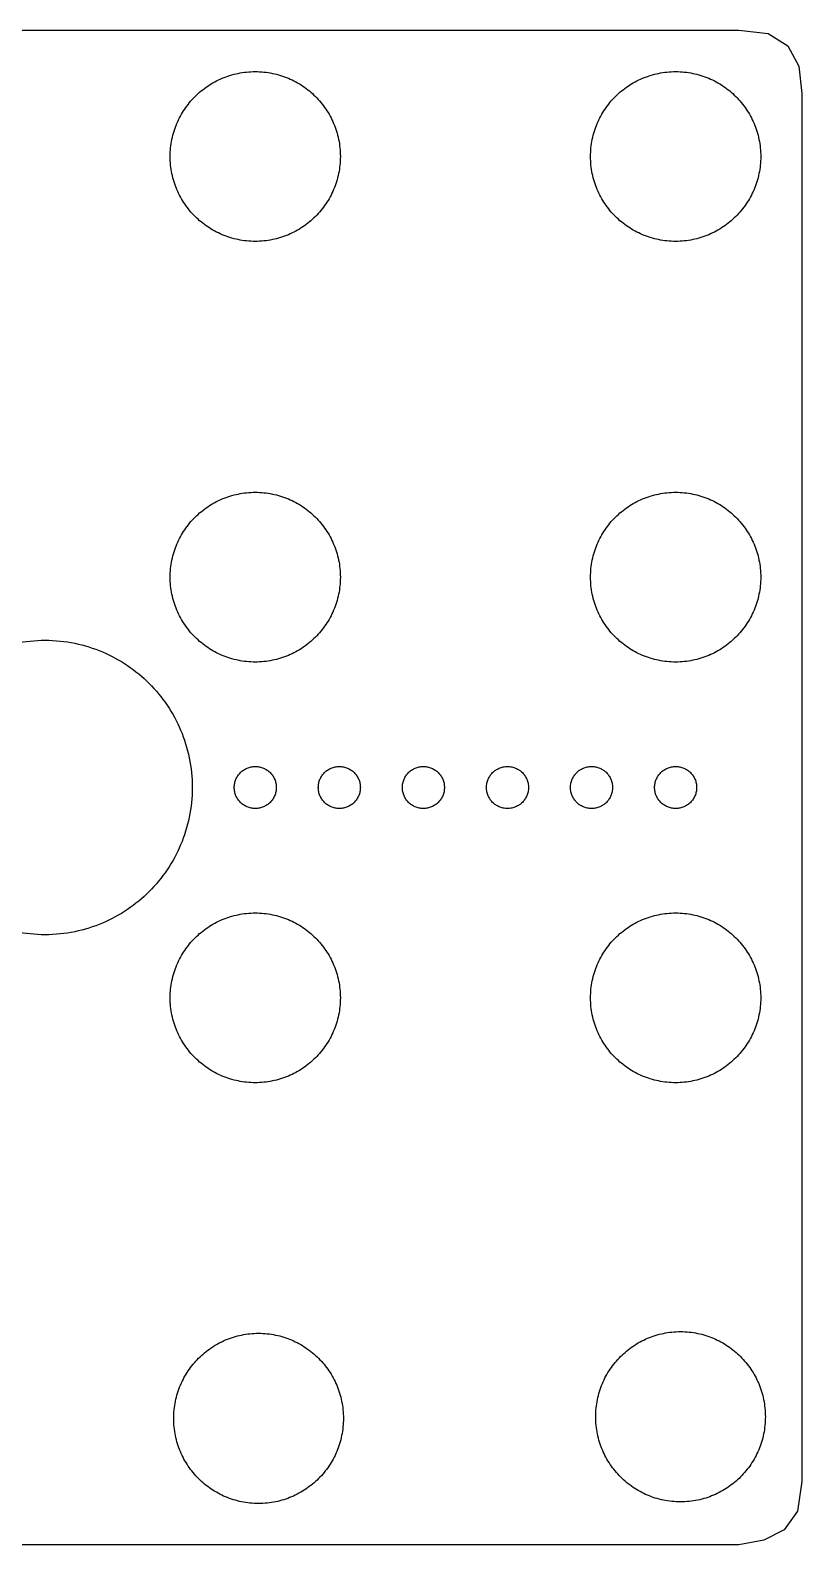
# Model space of a CAD drawing. Extents: x 0.1 to 36.1, y 0.1 to 36.1.
# Drawn here: x 17.79 to 36.14, y 0.14 to 36.14 of the extents above; entities that cross this region are included whole.
import ezdxf

# ---------------------------------------------------------------- set-up
doc = ezdxf.new("R2010")
doc.units = 0
doc.layers.add('Layer_1', color=7, linetype='CONTINUOUS')

msp = doc.modelspace()

# ---------------------------------------------------------------- linework, layer by layer
at = {"layer": 'Layer_1', "color": 7}
for points in [[(11.641111, 36.14111), (34.641111, 36.141109), (35.346012, 36.061284), (35.813696, 35.769212), (36.070088, 35.288089), (36.141111, 34.64111), (36.141111, 1.641111), (36.039606, 0.93798), (35.722269, 0.493703), (35.239354, 0.24813), (34.641111, 0.141111)], [(34.641111, 0.141111), (11.641111, 0.141111)]]:
    msp.add_lwpolyline(points, dxfattribs=at)
at = {"layer": 'Layer_1', "color": 1}
for points in [[(25.164861, 33.141107), (25.164861, 33.141107)], [(35.164862, 33.141107), (35.164862, 33.141107)], [(25.164861, 23.14111), (25.164861, 23.14111)], [(35.164862, 23.14111), (35.164862, 23.14111)], [(21.641111, 18.141111), (21.641111, 18.141111)], [(23.641111, 18.141112), (23.641111, 18.141112)], [(25.641111, 18.141112), (25.641111, 18.141112)], [(27.641111, 18.141112), (27.641111, 18.141112)], [(29.641111, 18.141112), (29.641111, 18.141112)], [(31.641111, 18.141112), (31.641111, 18.141112)], [(33.641111, 18.141112), (33.641111, 18.141112)], [(25.164861, 13.14111), (25.164861, 13.14111)], [(35.164862, 13.14111), (35.164862, 13.14111)], [(23.219459, 1.119275), (23.219459, 1.119275)], [(33.257674, 1.15941), (33.257674, 1.15941)]]:
    msp.add_lwpolyline(points, dxfattribs=at)
for points in [[(22.009613, 34.814165), (22.117277, 34.886681), (22.232317, 34.94914), (22.353376, 35.000189)], [(22.353376, 35.000189), (22.474435, 35.051238), (22.601514, 35.090878), (22.733255, 35.117753)], [(22.733255, 35.117753), (22.864996, 35.14463), (23.0014, 35.158745), (23.141111, 35.158745)], [(23.141111, 35.158745), (23.280822, 35.158745), (23.417226, 35.14463), (23.548967, 35.117753)], [(23.548967, 35.117753), (23.680709, 35.090878), (23.807787, 35.051238), (23.928846, 35.000189)], [(23.928846, 35.000189), (24.049905, 34.94914), (24.164945, 34.886681), (24.272609, 34.814165)], [(32.009613, 34.814165), (32.117278, 34.886681), (32.232317, 34.94914), (32.353377, 35.000189)], [(32.353377, 35.000189), (32.474436, 35.051238), (32.601514, 35.090878), (32.733255, 35.117753)], [(32.733255, 35.117753), (32.864996, 35.14463), (33.001401, 35.158745), (33.141111, 35.158745)], [(33.141111, 35.158745), (33.280822, 35.158745), (33.417226, 35.14463), (33.548968, 35.117753)], [(33.548968, 35.117753), (33.680709, 35.090878), (33.807787, 35.051238), (33.928846, 35.000189)], [(33.928846, 35.000189), (34.049905, 34.94914), (34.164945, 34.886681), (34.272609, 34.814165)], [(21.462986, 34.269188), (21.535722, 34.376526), (21.618547, 34.476513), (21.710104, 34.567792)], [(21.710104, 34.567792), (21.80166, 34.659073), (21.901949, 34.741648), (22.009613, 34.814165)], [(24.272609, 34.814165), (24.380273, 34.741648), (24.480562, 34.659073), (24.572118, 34.567792)], [(24.572118, 34.567792), (24.663675, 34.476513), (24.7465, 34.376526), (24.819237, 34.269188)], [(31.462986, 34.269188), (31.535722, 34.376526), (31.618547, 34.476513), (31.710104, 34.567792)], [(31.710104, 34.567792), (31.801661, 34.659073), (31.901949, 34.741648), (32.009613, 34.814165)], [(34.272609, 34.814165), (34.380274, 34.741648), (34.480562, 34.659073), (34.572119, 34.567792)], [(34.572119, 34.567792), (34.663676, 34.476513), (34.7465, 34.376526), (34.819237, 34.269188)], [(21.276397, 33.926462), (21.327601, 34.047156), (21.390249, 34.161848), (21.462986, 34.269188)], [(24.819237, 34.269188), (24.891973, 34.161848), (24.954621, 34.047156), (25.005825, 33.926462)], [(31.276397, 33.926462), (31.327601, 34.047156), (31.390249, 34.161848), (31.462986, 34.269188)], [(34.819237, 34.269188), (34.891973, 34.161848), (34.954622, 34.047156), (35.005825, 33.926462)], [(21.158476, 33.547731), (21.185434, 33.679074), (21.225193, 33.80577), (21.276397, 33.926462)], [(25.005825, 33.926462), (25.057029, 33.80577), (25.096788, 33.679074), (25.123746, 33.547731)], [(31.158477, 33.547731), (31.185435, 33.679074), (31.225194, 33.80577), (31.276397, 33.926462)], [(35.005825, 33.926462), (35.057029, 33.80577), (35.096788, 33.679074), (35.123746, 33.547731)], [(21.117361, 33.141107), (21.117361, 33.280397), (21.131518, 33.416388), (21.158476, 33.547731)], [(25.123746, 33.547731), (25.150704, 33.416388), (25.164861, 33.280397), (25.164861, 33.141107)], [(31.117361, 33.141107), (31.117361, 33.280397), (31.131518, 33.416388), (31.158477, 33.547731)], [(35.123746, 33.547731), (35.150704, 33.416388), (35.164862, 33.280397), (35.164862, 33.141107)], [(21.158476, 32.734483), (21.131518, 32.865827), (21.117361, 33.001818), (21.117361, 33.141107)], [(25.164861, 33.141107), (25.164861, 33.001818), (25.150703, 32.865827), (25.123746, 32.734483)], [(31.158477, 32.734483), (31.131518, 32.865827), (31.117361, 33.001818), (31.117361, 33.141107)], [(35.164862, 33.141107), (35.164862, 33.001818), (35.150704, 32.865827), (35.123746, 32.734483)], [(21.276397, 32.355752), (21.225193, 32.476444), (21.185434, 32.60314), (21.158476, 32.734483)], [(25.123746, 32.734483), (25.096788, 32.60314), (25.057029, 32.476444), (25.005825, 32.355752)], [(31.276397, 32.355752), (31.225194, 32.476444), (31.185435, 32.60314), (31.158477, 32.734483)], [(35.123746, 32.734483), (35.096788, 32.60314), (35.057029, 32.476444), (35.005825, 32.355752)], [(21.462986, 32.013026), (21.390249, 32.120366), (21.327601, 32.235058), (21.276397, 32.355752)], [(25.005825, 32.355752), (24.954621, 32.235058), (24.891973, 32.120366), (24.819237, 32.013026)], [(31.462986, 32.013026), (31.390249, 32.120366), (31.327601, 32.235058), (31.276397, 32.355752)], [(35.005825, 32.355752), (34.954622, 32.235058), (34.891973, 32.120366), (34.819237, 32.013026)], [(21.710104, 31.714422), (21.618547, 31.805701), (21.535722, 31.905688), (21.462986, 32.013026)], [(22.009613, 31.46805), (21.901949, 31.540566), (21.80166, 31.623142), (21.710104, 31.714422)], [(24.572118, 31.714422), (24.480562, 31.623142), (24.380273, 31.540566), (24.272609, 31.46805)], [(24.819237, 32.013026), (24.7465, 31.905688), (24.663675, 31.805701), (24.572118, 31.714422)], [(31.710104, 31.714422), (31.618547, 31.805701), (31.535722, 31.905688), (31.462986, 32.013026)], [(32.009613, 31.46805), (31.901949, 31.540566), (31.801661, 31.623142), (31.710104, 31.714422)], [(34.572119, 31.714422), (34.480562, 31.623142), (34.380274, 31.540566), (34.272609, 31.46805)], [(34.819237, 32.013026), (34.7465, 31.905688), (34.663676, 31.805701), (34.572119, 31.714422)], [(22.353376, 31.282025), (22.232317, 31.333074), (22.117277, 31.395533), (22.009613, 31.46805)], [(24.272609, 31.46805), (24.164945, 31.395533), (24.049905, 31.333074), (23.928846, 31.282025)], [(32.353376, 31.282025), (32.232317, 31.333074), (32.117278, 31.395533), (32.009613, 31.46805)], [(34.272609, 31.46805), (34.164945, 31.395533), (34.049905, 31.333074), (33.928846, 31.282025)], [(22.733255, 31.164461), (22.601514, 31.191337), (22.474435, 31.230976), (22.353376, 31.282025)], [(23.141111, 31.123469), (23.0014, 31.123469), (22.864996, 31.137584), (22.733255, 31.164461)], [(23.548967, 31.164461), (23.417226, 31.137584), (23.280822, 31.123469), (23.141111, 31.123469)], [(23.928846, 31.282025), (23.807787, 31.230976), (23.680709, 31.191337), (23.548967, 31.164461)], [(32.733255, 31.164461), (32.601514, 31.191337), (32.474436, 31.230976), (32.353376, 31.282025)], [(33.141111, 31.123469), (33.001401, 31.123469), (32.864996, 31.137584), (32.733255, 31.164461)], [(33.548968, 31.164461), (33.417226, 31.137584), (33.280822, 31.123469), (33.141111, 31.123469)], [(33.928846, 31.282025), (33.807787, 31.230976), (33.680709, 31.191337), (33.548968, 31.164461)], [(22.009613, 24.814168), (22.117277, 24.886684), (22.232317, 24.949143), (22.353376, 25.000192)], [(22.353376, 25.000192), (22.474435, 25.051241), (22.601514, 25.090881), (22.733255, 25.117756)], [(22.733255, 25.117756), (22.864996, 25.144633), (23.0014, 25.158748), (23.141111, 25.158748)], [(23.141111, 25.158748), (23.280822, 25.158748), (23.417226, 25.144633), (23.548967, 25.117756)], [(23.548967, 25.117756), (23.680709, 25.090881), (23.807787, 25.051241), (23.928846, 25.000192)], [(23.928846, 25.000192), (24.049905, 24.949143), (24.164945, 24.886684), (24.272609, 24.814168)], [(32.009613, 24.814168), (32.117278, 24.886684), (32.232317, 24.949143), (32.353377, 25.000192)], [(32.353377, 25.000192), (32.474436, 25.051241), (32.601514, 25.090881), (32.733255, 25.117756)], [(32.733255, 25.117756), (32.864996, 25.144633), (33.001401, 25.158748), (33.141111, 25.158748)], [(33.141111, 25.158748), (33.280822, 25.158748), (33.417226, 25.144633), (33.548968, 25.117756)], [(33.548968, 25.117756), (33.680709, 25.090881), (33.807787, 25.051241), (33.928846, 25.000192)], [(33.928846, 25.000192), (34.049905, 24.949143), (34.164945, 24.886684), (34.272609, 24.814168)], [(21.462986, 24.269191), (21.535722, 24.376529), (21.618547, 24.476516), (21.710104, 24.567795)], [(21.710104, 24.567795), (21.80166, 24.659076), (21.901949, 24.741651), (22.009613, 24.814168)], [(24.272609, 24.814168), (24.380273, 24.741651), (24.480562, 24.659076), (24.572118, 24.567795)], [(24.572118, 24.567795), (24.663675, 24.476516), (24.7465, 24.376529), (24.819237, 24.269191)], [(31.462986, 24.269191), (31.535722, 24.376529), (31.618547, 24.476516), (31.710104, 24.567795)], [(31.710104, 24.567795), (31.801661, 24.659076), (31.901949, 24.741651), (32.009613, 24.814168)], [(34.272609, 24.814168), (34.380274, 24.741651), (34.480562, 24.659076), (34.572119, 24.567795)], [(34.572119, 24.567795), (34.663676, 24.476516), (34.7465, 24.376529), (34.819237, 24.269191)], [(21.276397, 23.926465), (21.327601, 24.047159), (21.390249, 24.161852), (21.462986, 24.269191)], [(24.819237, 24.269191), (24.891973, 24.161852), (24.954621, 24.047159), (25.005825, 23.926465)], [(31.276397, 23.926465), (31.327601, 24.047159), (31.390249, 24.161852), (31.462986, 24.269191)], [(34.819237, 24.269191), (34.891973, 24.161852), (34.954622, 24.047159), (35.005825, 23.926465)], [(21.158476, 23.547734), (21.185434, 23.679078), (21.225193, 23.805773), (21.276397, 23.926465)], [(25.005825, 23.926465), (25.057029, 23.805773), (25.096788, 23.679078), (25.123746, 23.547734)], [(31.158477, 23.547734), (31.185435, 23.679078), (31.225194, 23.805773), (31.276397, 23.926465)], [(35.005825, 23.926465), (35.057029, 23.805773), (35.096788, 23.679078), (35.123746, 23.547734)], [(21.117361, 23.14111), (21.117361, 23.2804), (21.131518, 23.416391), (21.158476, 23.547734)], [(25.123746, 23.547734), (25.150704, 23.416391), (25.164861, 23.2804), (25.164861, 23.14111)], [(31.117361, 23.14111), (31.117361, 23.2804), (31.131518, 23.416391), (31.158477, 23.547734)], [(35.123746, 23.547734), (35.150704, 23.416391), (35.164862, 23.2804), (35.164862, 23.14111)], [(21.158476, 22.734486), (21.131518, 22.86583), (21.117361, 23.001821), (21.117361, 23.14111)], [(25.164861, 23.14111), (25.164861, 23.001821), (25.150703, 22.86583), (25.123746, 22.734486)], [(31.158477, 22.734486), (31.131518, 22.86583), (31.117361, 23.001821), (31.117361, 23.14111)], [(35.164862, 23.14111), (35.164862, 23.001821), (35.150704, 22.86583), (35.123746, 22.734486)], [(21.276397, 22.355755), (21.225193, 22.476448), (21.185434, 22.603143), (21.158476, 22.734486)], [(25.123746, 22.734486), (25.096788, 22.603143), (25.057029, 22.476448), (25.005825, 22.355755)], [(31.276397, 22.355755), (31.225194, 22.476448), (31.185435, 22.603143), (31.158477, 22.734486)], [(35.123746, 22.734486), (35.096788, 22.603143), (35.057029, 22.476448), (35.005825, 22.355755)], [(21.462986, 22.013029), (21.390249, 22.120369), (21.327601, 22.235061), (21.276397, 22.355755)], [(25.005825, 22.355755), (24.954621, 22.235061), (24.891973, 22.120369), (24.819237, 22.013029)], [(31.462986, 22.013029), (31.390249, 22.120369), (31.327601, 22.235061), (31.276397, 22.355755)], [(35.005825, 22.355755), (34.954622, 22.235061), (34.891973, 22.120369), (34.819237, 22.013029)], [(21.710104, 21.714425), (21.618547, 21.805704), (21.535722, 21.905691), (21.462986, 22.013029)], [(24.819237, 22.013029), (24.7465, 21.905691), (24.663675, 21.805704), (24.572118, 21.714425)], [(31.710104, 21.714425), (31.618547, 21.805704), (31.535722, 21.905691), (31.462986, 22.013029)], [(34.819237, 22.013029), (34.7465, 21.905691), (34.663676, 21.805704), (34.572119, 21.714425)], [(17.43574, 21.570001), (17.663581, 21.616624), (17.899488, 21.641109), (18.141112, 21.641109)], [(18.141112, 21.641109), (18.382736, 21.641109), (18.618643, 21.616624), (18.846484, 21.570001)], [(22.009613, 21.468053), (21.901949, 21.540569), (21.80166, 21.623145), (21.710104, 21.714425)], [(24.572118, 21.714425), (24.480562, 21.623145), (24.380273, 21.540569), (24.272609, 21.468053)], [(32.009613, 21.468053), (31.901949, 21.540569), (31.801661, 21.623145), (31.710104, 21.714425)], [(34.572119, 21.714425), (34.480562, 21.623145), (34.380274, 21.540569), (34.272609, 21.468053)], [(18.846484, 21.570001), (19.074325, 21.523378), (19.294104, 21.454617), (19.503469, 21.366063)], [(19.503469, 21.366063), (19.712836, 21.277506), (19.911795, 21.169159), (20.097995, 21.043366)], [(22.353376, 21.282028), (22.232317, 21.333077), (22.117277, 21.395536), (22.009613, 21.468053)], [(22.733255, 21.164464), (22.601514, 21.19134), (22.474435, 21.230979), (22.353376, 21.282028)], [(23.928846, 21.282028), (23.807787, 21.230979), (23.680709, 21.19134), (23.548967, 21.164464)], [(24.272609, 21.468053), (24.164945, 21.395536), (24.049905, 21.333077), (23.928846, 21.282028)], [(32.353376, 21.282028), (32.232317, 21.333077), (32.117278, 21.395536), (32.009613, 21.468053)], [(32.733255, 21.164464), (32.601514, 21.19134), (32.474436, 21.230979), (32.353376, 21.282028)], [(33.928846, 21.282028), (33.807787, 21.230979), (33.680709, 21.19134), (33.548968, 21.164464)], [(34.272609, 21.468053), (34.164945, 21.395536), (34.049905, 21.333077), (33.928846, 21.282028)], [(20.097995, 21.043366), (20.284197, 20.91757), (20.457641, 20.774326), (20.615985, 20.615984)], [(23.141111, 21.123472), (23.0014, 21.123472), (22.864996, 21.137587), (22.733255, 21.164464)], [(23.548967, 21.164464), (23.417226, 21.137587), (23.280822, 21.123472), (23.141111, 21.123472)], [(33.141111, 21.123472), (33.001401, 21.123472), (32.864996, 21.137587), (32.733255, 21.164464)], [(33.548968, 21.164464), (33.417226, 21.137587), (33.280822, 21.123472), (33.141111, 21.123472)], [(20.615985, 20.615984), (20.774328, 20.457639), (20.917572, 20.284195), (21.043367, 20.097993)], [(21.043367, 20.097993), (21.169161, 19.911793), (21.277508, 19.712835), (21.366064, 19.503467)], [(21.366064, 19.503467), (21.454619, 19.294102), (21.52338, 19.074323), (21.570003, 18.846483)], [(21.570003, 18.846483), (21.616626, 18.618642), (21.641111, 18.382735), (21.641111, 18.141111)], [(22.680404, 18.335735), (22.693055, 18.365644), (22.708533, 18.394067), (22.726504, 18.420667)], [(22.726504, 18.420667), (22.744474, 18.447267), (22.764937, 18.472045), (22.787558, 18.494666)], [(22.787558, 18.494666), (22.810178, 18.517286), (22.834956, 18.537749), (22.861556, 18.55572)], [(22.861556, 18.55572), (22.888157, 18.573691), (22.916579, 18.589169), (22.946489, 18.60182)], [(22.946489, 18.60182), (22.976398, 18.61447), (23.007795, 18.624293), (23.040344, 18.630954)], [(23.040344, 18.630954), (23.072893, 18.637614), (23.106594, 18.641112), (23.141111, 18.641112)], [(23.141111, 18.641112), (23.175629, 18.641112), (23.20933, 18.637614), (23.241879, 18.630954)], [(23.241879, 18.630954), (23.274428, 18.624293), (23.305824, 18.61447), (23.335734, 18.60182)], [(23.335734, 18.60182), (23.365643, 18.589169), (23.394066, 18.573691), (23.420666, 18.55572)], [(23.420666, 18.55572), (23.447266, 18.537749), (23.472044, 18.517286), (23.494665, 18.494666)], [(23.494665, 18.494666), (23.517285, 18.472045), (23.537748, 18.447267), (23.555719, 18.420667)], [(23.555719, 18.420667), (23.57369, 18.394067), (23.589168, 18.365644), (23.601819, 18.335735)], [(24.680404, 18.335735), (24.693054, 18.365644), (24.708533, 18.394067), (24.726503, 18.420667)], [(24.726503, 18.420667), (24.744474, 18.447267), (24.764937, 18.472045), (24.787558, 18.494666)], [(24.787558, 18.494666), (24.810178, 18.517286), (24.834956, 18.537749), (24.861556, 18.55572)], [(24.861556, 18.55572), (24.888157, 18.573691), (24.916579, 18.589169), (24.946489, 18.60182)], [(24.946489, 18.60182), (24.976398, 18.61447), (25.007795, 18.624293), (25.040344, 18.630954)], [(25.040344, 18.630954), (25.072893, 18.637614), (25.106594, 18.641112), (25.141111, 18.641112)], [(25.141111, 18.641112), (25.175629, 18.641112), (25.20933, 18.637614), (25.241879, 18.630954)], [(25.241879, 18.630954), (25.274427, 18.624293), (25.305824, 18.61447), (25.335734, 18.60182)], [(25.335734, 18.60182), (25.365643, 18.589169), (25.394066, 18.573691), (25.420666, 18.55572)], [(25.420666, 18.55572), (25.447266, 18.537749), (25.472044, 18.517286), (25.494665, 18.494666)], [(25.494665, 18.494666), (25.517285, 18.472045), (25.537748, 18.447267), (25.555719, 18.420667)], [(25.555719, 18.420667), (25.57369, 18.394067), (25.589168, 18.365644), (25.601819, 18.335735)], [(26.680404, 18.335735), (26.693054, 18.365644), (26.708533, 18.394067), (26.726503, 18.420667)], [(26.726503, 18.420667), (26.744474, 18.447267), (26.764937, 18.472045), (26.787558, 18.494666)], [(26.787558, 18.494666), (26.810178, 18.517286), (26.834956, 18.537749), (26.861556, 18.55572)], [(26.861556, 18.55572), (26.888157, 18.573691), (26.916579, 18.589169), (26.946489, 18.60182)], [(26.946489, 18.60182), (26.976398, 18.61447), (27.007795, 18.624293), (27.040344, 18.630954)], [(27.040344, 18.630954), (27.072893, 18.637614), (27.106594, 18.641112), (27.141111, 18.641112)], [(27.141111, 18.641112), (27.175629, 18.641112), (27.20933, 18.637614), (27.241879, 18.630954)], [(27.241879, 18.630954), (27.274427, 18.624293), (27.305824, 18.61447), (27.335734, 18.60182)], [(27.335734, 18.60182), (27.365643, 18.589169), (27.394066, 18.573691), (27.420666, 18.55572)], [(27.420666, 18.55572), (27.447266, 18.537749), (27.472044, 18.517286), (27.494665, 18.494666)], [(27.494665, 18.494666), (27.517285, 18.472045), (27.537748, 18.447267), (27.555719, 18.420667)], [(27.555719, 18.420667), (27.57369, 18.394067), (27.589168, 18.365644), (27.601819, 18.335735)], [(28.680404, 18.335735), (28.693054, 18.365644), (28.708533, 18.394067), (28.726503, 18.420667)], [(28.726503, 18.420667), (28.744474, 18.447267), (28.764937, 18.472045), (28.787558, 18.494666)], [(28.787558, 18.494666), (28.810178, 18.517286), (28.834956, 18.537749), (28.861556, 18.55572)], [(28.861556, 18.55572), (28.888157, 18.573691), (28.916579, 18.589169), (28.946489, 18.60182)], [(28.946489, 18.60182), (28.976398, 18.61447), (29.007795, 18.624293), (29.040344, 18.630954)], [(29.040344, 18.630954), (29.072892, 18.637614), (29.106593, 18.641112), (29.141111, 18.641112)], [(29.141111, 18.641112), (29.175629, 18.641112), (29.20933, 18.637614), (29.241879, 18.630954)], [(29.241879, 18.630954), (29.274427, 18.624293), (29.305824, 18.61447), (29.335734, 18.60182)], [(29.335734, 18.60182), (29.365643, 18.589169), (29.394066, 18.573691), (29.420666, 18.55572)], [(29.420666, 18.55572), (29.447266, 18.537749), (29.472044, 18.517286), (29.494665, 18.494666)], [(29.494665, 18.494666), (29.517285, 18.472045), (29.537748, 18.447267), (29.555719, 18.420667)], [(29.555719, 18.420667), (29.57369, 18.394067), (29.589168, 18.365644), (29.601819, 18.335735)], [(30.680404, 18.335735), (30.693055, 18.365644), (30.708533, 18.394067), (30.726504, 18.420667)], [(30.726504, 18.420667), (30.744474, 18.447267), (30.764937, 18.472045), (30.787558, 18.494666)], [(30.787558, 18.494666), (30.810179, 18.517286), (30.834957, 18.537749), (30.861557, 18.55572)], [(30.861557, 18.55572), (30.888157, 18.573691), (30.916579, 18.589169), (30.946489, 18.60182)], [(30.946489, 18.60182), (30.976398, 18.61447), (31.007795, 18.624293), (31.040344, 18.630954)], [(31.040344, 18.630954), (31.072893, 18.637614), (31.106594, 18.641112), (31.141111, 18.641112)], [(31.141111, 18.641112), (31.175629, 18.641112), (31.20933, 18.637614), (31.241879, 18.630954)], [(31.241879, 18.630954), (31.274428, 18.624293), (31.305825, 18.61447), (31.335734, 18.60182)], [(31.335734, 18.60182), (31.365644, 18.589169), (31.394066, 18.573691), (31.420666, 18.55572)], [(31.420666, 18.55572), (31.447266, 18.537749), (31.472044, 18.517286), (31.494665, 18.494666)], [(31.494665, 18.494666), (31.517285, 18.472045), (31.537749, 18.447267), (31.555719, 18.420667)], [(31.555719, 18.420667), (31.57369, 18.394067), (31.589168, 18.365644), (31.601819, 18.335735)], [(32.680404, 18.335735), (32.693055, 18.365644), (32.708533, 18.394067), (32.726504, 18.420667)], [(32.726504, 18.420667), (32.744474, 18.447267), (32.764937, 18.472045), (32.787558, 18.494666)], [(32.787558, 18.494666), (32.810179, 18.517286), (32.834956, 18.537749), (32.861556, 18.55572)], [(32.861556, 18.55572), (32.888157, 18.573691), (32.916579, 18.589169), (32.946489, 18.60182)], [(32.946489, 18.60182), (32.976398, 18.61447), (33.007795, 18.624293), (33.040344, 18.630954)], [(33.040344, 18.630954), (33.072893, 18.637614), (33.106594, 18.641112), (33.141111, 18.641112)], [(33.141111, 18.641112), (33.175629, 18.641112), (33.20933, 18.637614), (33.241879, 18.630954)], [(33.241879, 18.630954), (33.274428, 18.624293), (33.305825, 18.61447), (33.335734, 18.60182)], [(33.335734, 18.60182), (33.365643, 18.589169), (33.394066, 18.573691), (33.420666, 18.55572)], [(33.420666, 18.55572), (33.447266, 18.537749), (33.472044, 18.517286), (33.494665, 18.494666)], [(33.494665, 18.494666), (33.517285, 18.472045), (33.537749, 18.447267), (33.555719, 18.420667)], [(33.555719, 18.420667), (33.57369, 18.394067), (33.589168, 18.365644), (33.601819, 18.335735)], [(21.641111, 18.141111), (21.641111, 17.899486), (21.616626, 17.663579), (21.570003, 17.435738)], [(22.641111, 18.141112), (22.641111, 18.17563), (22.644609, 18.209331), (22.65127, 18.24188)], [(22.65127, 18.040345), (22.644609, 18.072894), (22.641111, 18.106595), (22.641111, 18.141112)], [(22.65127, 18.24188), (22.65793, 18.274428), (22.667753, 18.305825), (22.680404, 18.335735)], [(22.680404, 17.94649), (22.667753, 17.976399), (22.65793, 18.007796), (22.65127, 18.040345)], [(23.601819, 18.335735), (23.614469, 18.305825), (23.624292, 18.274428), (23.630953, 18.24188)], [(23.630953, 18.040345), (23.624292, 18.007796), (23.614469, 17.976399), (23.601819, 17.94649)], [(23.630953, 18.24188), (23.637613, 18.209331), (23.641111, 18.17563), (23.641111, 18.141112)], [(23.641111, 18.141112), (23.641111, 18.106595), (23.637613, 18.072894), (23.630953, 18.040345)], [(24.641111, 18.141112), (24.641111, 18.17563), (24.644609, 18.209331), (24.65127, 18.24188)], [(24.65127, 18.040345), (24.644609, 18.072894), (24.641111, 18.106595), (24.641111, 18.141112)], [(24.65127, 18.24188), (24.65793, 18.274428), (24.667753, 18.305825), (24.680404, 18.335735)], [(24.680404, 17.94649), (24.667753, 17.976399), (24.65793, 18.007796), (24.65127, 18.040345)], [(25.601819, 18.335735), (25.614469, 18.305825), (25.624292, 18.274428), (25.630953, 18.24188)], [(25.630953, 18.040345), (25.624292, 18.007796), (25.614469, 17.976399), (25.601819, 17.94649)], [(25.630953, 18.24188), (25.637613, 18.209331), (25.641111, 18.17563), (25.641111, 18.141112)], [(25.641111, 18.141112), (25.641111, 18.106595), (25.637613, 18.072894), (25.630953, 18.040345)], [(26.641111, 18.141112), (26.641111, 18.17563), (26.644609, 18.209331), (26.651269, 18.24188)], [(26.651269, 18.040345), (26.644609, 18.072894), (26.641111, 18.106595), (26.641111, 18.141112)], [(26.651269, 18.24188), (26.65793, 18.274428), (26.667753, 18.305825), (26.680404, 18.335735)], [(26.680404, 17.94649), (26.667753, 17.976399), (26.65793, 18.007796), (26.651269, 18.040345)], [(27.601819, 18.335735), (27.614469, 18.305825), (27.624292, 18.274428), (27.630953, 18.24188)], [(27.630953, 18.040345), (27.624292, 18.007796), (27.614469, 17.976399), (27.601819, 17.94649)], [(27.630953, 18.24188), (27.637613, 18.209331), (27.641111, 18.17563), (27.641111, 18.141112)], [(27.641111, 18.141112), (27.641111, 18.106595), (27.637613, 18.072894), (27.630953, 18.040345)], [(28.641111, 18.141112), (28.641111, 18.17563), (28.644609, 18.209331), (28.651269, 18.24188)], [(28.651269, 18.040345), (28.644609, 18.072894), (28.641111, 18.106595), (28.641111, 18.141112)], [(28.651269, 18.24188), (28.65793, 18.274428), (28.667753, 18.305825), (28.680404, 18.335735)], [(28.680404, 17.94649), (28.667753, 17.976399), (28.65793, 18.007796), (28.651269, 18.040345)], [(29.601819, 18.335735), (29.614469, 18.305825), (29.624292, 18.274428), (29.630953, 18.24188)], [(29.630953, 18.040345), (29.624292, 18.007796), (29.614469, 17.976399), (29.601819, 17.94649)], [(29.630953, 18.24188), (29.637613, 18.209331), (29.641111, 18.17563), (29.641111, 18.141112)], [(29.641111, 18.141112), (29.641111, 18.106595), (29.637613, 18.072894), (29.630953, 18.040345)], [(30.641111, 18.141112), (30.641111, 18.17563), (30.644609, 18.209331), (30.65127, 18.24188)], [(30.65127, 18.040345), (30.644609, 18.072894), (30.641111, 18.106595), (30.641111, 18.141112)], [(30.65127, 18.24188), (30.65793, 18.274428), (30.667753, 18.305825), (30.680404, 18.335735)], [(30.680404, 17.94649), (30.667753, 17.976399), (30.65793, 18.007796), (30.65127, 18.040345)], [(31.601819, 18.335735), (31.61447, 18.305825), (31.624293, 18.274428), (31.630953, 18.24188)], [(31.630953, 18.040345), (31.624293, 18.007796), (31.61447, 17.976399), (31.601819, 17.94649)], [(31.630953, 18.24188), (31.637613, 18.209331), (31.641111, 18.17563), (31.641111, 18.141112)], [(31.641111, 18.141112), (31.641111, 18.106595), (31.637613, 18.072894), (31.630953, 18.040345)], [(32.641111, 18.141112), (32.641111, 18.17563), (32.644609, 18.209331), (32.65127, 18.24188)], [(32.65127, 18.040345), (32.644609, 18.072894), (32.641111, 18.106595), (32.641111, 18.141112)], [(32.65127, 18.24188), (32.65793, 18.274428), (32.667753, 18.305825), (32.680404, 18.335735)], [(32.680404, 17.94649), (32.667753, 17.976399), (32.65793, 18.007796), (32.65127, 18.040345)], [(33.601819, 18.335735), (33.61447, 18.305825), (33.624293, 18.274428), (33.630953, 18.24188)], [(33.630953, 18.040345), (33.624293, 18.007796), (33.61447, 17.976399), (33.601819, 17.94649)], [(33.630953, 18.24188), (33.637613, 18.209331), (33.641111, 18.17563), (33.641111, 18.141112)], [(33.641111, 18.141112), (33.641111, 18.106595), (33.637613, 18.072894), (33.630953, 18.040345)], [(22.726504, 17.861557), (22.708533, 17.888158), (22.693055, 17.91658), (22.680404, 17.94649)], [(22.787558, 17.787559), (22.764937, 17.810179), (22.744474, 17.834957), (22.726504, 17.861557)], [(22.861556, 17.726504), (22.834956, 17.744475), (22.810178, 17.764938), (22.787558, 17.787559)], [(22.946489, 17.680405), (22.916579, 17.693056), (22.888157, 17.708534), (22.861556, 17.726504)], [(23.040344, 17.651271), (23.007795, 17.657931), (22.976398, 17.667754), (22.946489, 17.680405)], [(23.141111, 17.641112), (23.106594, 17.641112), (23.072893, 17.64461), (23.040344, 17.651271)], [(23.241879, 17.651271), (23.20933, 17.64461), (23.175629, 17.641112), (23.141111, 17.641112)], [(23.335734, 17.680405), (23.305824, 17.667754), (23.274428, 17.657931), (23.241879, 17.651271)], [(23.420666, 17.726504), (23.394066, 17.708534), (23.365643, 17.693056), (23.335734, 17.680405)], [(23.494665, 17.787559), (23.472044, 17.764938), (23.447266, 17.744475), (23.420666, 17.726504)], [(23.555719, 17.861557), (23.537748, 17.834957), (23.517285, 17.810179), (23.494665, 17.787559)], [(23.601819, 17.94649), (23.589168, 17.91658), (23.57369, 17.888158), (23.555719, 17.861557)], [(24.726503, 17.861557), (24.708533, 17.888158), (24.693054, 17.91658), (24.680404, 17.94649)], [(24.787558, 17.787559), (24.764937, 17.810179), (24.744474, 17.834957), (24.726503, 17.861557)], [(24.861556, 17.726504), (24.834956, 17.744475), (24.810178, 17.764938), (24.787558, 17.787559)], [(24.946489, 17.680405), (24.916579, 17.693056), (24.888157, 17.708534), (24.861556, 17.726504)], [(25.040344, 17.651271), (25.007795, 17.657931), (24.976398, 17.667754), (24.946489, 17.680405)], [(25.141111, 17.641112), (25.106594, 17.641112), (25.072893, 17.64461), (25.040344, 17.651271)], [(25.241879, 17.651271), (25.20933, 17.64461), (25.175629, 17.641112), (25.141111, 17.641112)], [(25.335734, 17.680405), (25.305824, 17.667754), (25.274427, 17.657931), (25.241879, 17.651271)], [(25.420666, 17.726504), (25.394066, 17.708534), (25.365643, 17.693056), (25.335734, 17.680405)], [(25.494665, 17.787559), (25.472044, 17.764938), (25.447266, 17.744475), (25.420666, 17.726504)], [(25.555719, 17.861557), (25.537748, 17.834957), (25.517285, 17.810179), (25.494665, 17.787559)], [(25.601819, 17.94649), (25.589168, 17.91658), (25.57369, 17.888158), (25.555719, 17.861557)], [(26.726503, 17.861557), (26.708533, 17.888158), (26.693054, 17.91658), (26.680404, 17.94649)], [(26.787558, 17.787559), (26.764937, 17.810179), (26.744474, 17.834957), (26.726503, 17.861557)], [(26.861556, 17.726504), (26.834956, 17.744475), (26.810178, 17.764938), (26.787558, 17.787559)], [(26.946489, 17.680405), (26.916579, 17.693056), (26.888157, 17.708534), (26.861556, 17.726504)], [(27.040344, 17.651271), (27.007795, 17.657931), (26.976398, 17.667754), (26.946489, 17.680405)], [(27.141111, 17.641112), (27.106594, 17.641112), (27.072893, 17.64461), (27.040344, 17.651271)], [(27.241879, 17.651271), (27.20933, 17.64461), (27.175629, 17.641112), (27.141111, 17.641112)], [(27.335734, 17.680405), (27.305824, 17.667754), (27.274427, 17.657931), (27.241879, 17.651271)], [(27.420666, 17.726504), (27.394066, 17.708534), (27.365643, 17.693056), (27.335734, 17.680405)], [(27.494665, 17.787559), (27.472044, 17.764938), (27.447266, 17.744475), (27.420666, 17.726504)], [(27.555719, 17.861557), (27.537748, 17.834957), (27.517285, 17.810179), (27.494665, 17.787559)], [(27.601819, 17.94649), (27.589168, 17.91658), (27.57369, 17.888158), (27.555719, 17.861557)], [(28.726503, 17.861557), (28.708533, 17.888158), (28.693054, 17.91658), (28.680404, 17.94649)], [(28.787558, 17.787559), (28.764937, 17.810179), (28.744474, 17.834957), (28.726503, 17.861557)], [(28.861556, 17.726504), (28.834956, 17.744475), (28.810178, 17.764938), (28.787558, 17.787559)], [(28.946489, 17.680405), (28.916579, 17.693056), (28.888157, 17.708534), (28.861556, 17.726504)], [(29.040344, 17.651271), (29.007795, 17.657931), (28.976398, 17.667754), (28.946489, 17.680405)], [(29.141111, 17.641112), (29.106593, 17.641112), (29.072892, 17.64461), (29.040344, 17.651271)], [(29.241879, 17.651271), (29.20933, 17.64461), (29.175629, 17.641112), (29.141111, 17.641112)], [(29.335734, 17.680405), (29.305824, 17.667754), (29.274427, 17.657931), (29.241879, 17.651271)], [(29.420666, 17.726504), (29.394066, 17.708534), (29.365643, 17.693056), (29.335734, 17.680405)], [(29.494665, 17.787559), (29.472044, 17.764938), (29.447266, 17.744475), (29.420666, 17.726504)], [(29.555719, 17.861557), (29.537748, 17.834957), (29.517285, 17.810179), (29.494665, 17.787559)], [(29.601819, 17.94649), (29.589168, 17.91658), (29.57369, 17.888158), (29.555719, 17.861557)], [(30.726504, 17.861557), (30.708533, 17.888158), (30.693055, 17.91658), (30.680404, 17.94649)], [(30.787558, 17.787559), (30.764937, 17.810179), (30.744474, 17.834957), (30.726504, 17.861557)], [(30.861557, 17.726504), (30.834957, 17.744475), (30.810179, 17.764938), (30.787558, 17.787559)], [(30.946489, 17.680405), (30.916579, 17.693056), (30.888157, 17.708534), (30.861557, 17.726504)], [(31.040344, 17.651271), (31.007795, 17.657931), (30.976398, 17.667754), (30.946489, 17.680405)], [(31.141111, 17.641112), (31.106594, 17.641112), (31.072893, 17.64461), (31.040344, 17.651271)], [(31.241879, 17.651271), (31.20933, 17.64461), (31.175629, 17.641112), (31.141111, 17.641112)], [(31.335734, 17.680405), (31.305825, 17.667754), (31.274428, 17.657931), (31.241879, 17.651271)], [(31.420666, 17.726504), (31.394066, 17.708534), (31.365644, 17.693056), (31.335734, 17.680405)], [(31.494665, 17.787559), (31.472044, 17.764938), (31.447266, 17.744475), (31.420666, 17.726504)], [(31.555719, 17.861557), (31.537749, 17.834957), (31.517285, 17.810179), (31.494665, 17.787559)], [(31.601819, 17.94649), (31.589168, 17.91658), (31.57369, 17.888158), (31.555719, 17.861557)], [(32.726504, 17.861557), (32.708533, 17.888158), (32.693055, 17.91658), (32.680404, 17.94649)], [(32.787558, 17.787559), (32.764937, 17.810179), (32.744474, 17.834957), (32.726504, 17.861557)], [(32.861556, 17.726504), (32.834956, 17.744475), (32.810179, 17.764938), (32.787558, 17.787559)], [(32.946489, 17.680405), (32.916579, 17.693056), (32.888157, 17.708534), (32.861556, 17.726504)], [(33.040344, 17.651271), (33.007795, 17.657931), (32.976398, 17.667754), (32.946489, 17.680405)], [(33.141111, 17.641112), (33.106594, 17.641112), (33.072893, 17.64461), (33.040344, 17.651271)], [(33.241879, 17.651271), (33.20933, 17.64461), (33.175629, 17.641112), (33.141111, 17.641112)], [(33.335734, 17.680405), (33.305825, 17.667754), (33.274428, 17.657931), (33.241879, 17.651271)], [(33.420666, 17.726504), (33.394066, 17.708534), (33.365643, 17.693056), (33.335734, 17.680405)], [(33.494665, 17.787559), (33.472044, 17.764938), (33.447266, 17.744475), (33.420666, 17.726504)], [(33.555719, 17.861557), (33.537749, 17.834957), (33.517285, 17.810179), (33.494665, 17.787559)], [(33.601819, 17.94649), (33.589168, 17.91658), (33.57369, 17.888158), (33.555719, 17.861557)], [(21.570003, 17.435738), (21.52338, 17.207896), (21.454619, 16.988119), (21.366064, 16.778752)], [(21.366064, 16.778752), (21.277508, 16.569384), (21.169161, 16.370428), (21.043367, 16.184226)], [(21.043367, 16.184226), (20.917572, 15.998026), (20.774328, 15.82458), (20.615985, 15.666235)], [(20.615985, 15.666235), (20.457641, 15.507893), (20.284197, 15.364649), (20.097995, 15.238855)], [(20.097995, 15.238855), (19.911795, 15.11306), (19.712836, 15.004713), (19.503469, 14.916156)], [(22.733255, 15.117757), (22.864996, 15.144634), (23.0014, 15.158748), (23.141111, 15.158748)], [(23.141111, 15.158748), (23.280822, 15.158748), (23.417226, 15.144634), (23.548967, 15.117757)], [(32.733255, 15.117757), (32.864996, 15.144634), (33.001401, 15.158748), (33.141111, 15.158748)], [(33.141111, 15.158748), (33.280822, 15.158748), (33.417226, 15.144634), (33.548968, 15.117757)], [(19.503469, 14.916156), (19.294104, 14.827602), (19.074325, 14.758841), (18.846484, 14.712218)], [(21.710104, 14.567795), (21.80166, 14.659076), (21.901949, 14.741651), (22.009613, 14.814168)], [(22.009613, 14.814168), (22.117277, 14.886684), (22.232317, 14.949143), (22.353376, 15.000193)], [(22.353376, 15.000193), (22.474435, 15.051242), (22.601514, 15.090881), (22.733255, 15.117757)], [(23.548967, 15.117757), (23.680709, 15.090881), (23.807787, 15.051242), (23.928846, 15.000193)], [(23.928846, 15.000193), (24.049905, 14.949143), (24.164945, 14.886684), (24.272609, 14.814168)], [(24.272609, 14.814168), (24.380273, 14.741651), (24.480562, 14.659076), (24.572118, 14.567795)], [(31.710104, 14.567795), (31.801661, 14.659076), (31.901949, 14.741651), (32.009613, 14.814168)], [(32.009613, 14.814168), (32.117278, 14.886684), (32.232317, 14.949143), (32.353377, 15.000193)], [(32.353377, 15.000193), (32.474436, 15.051242), (32.601514, 15.090881), (32.733255, 15.117757)], [(33.548968, 15.117757), (33.680709, 15.090881), (33.807787, 15.051242), (33.928846, 15.000193)], [(33.928846, 15.000193), (34.049905, 14.949143), (34.164945, 14.886684), (34.272609, 14.814168)], [(34.272609, 14.814168), (34.380274, 14.741651), (34.480562, 14.659076), (34.572119, 14.567795)], [(18.141112, 14.64111), (17.899488, 14.64111), (17.663581, 14.665595), (17.43574, 14.712218)], [(18.846484, 14.712218), (18.618643, 14.665595), (18.382736, 14.64111), (18.141112, 14.64111)], [(21.462986, 14.269191), (21.535722, 14.37653), (21.618547, 14.476516), (21.710104, 14.567795)], [(24.572118, 14.567795), (24.663675, 14.476516), (24.7465, 14.37653), (24.819237, 14.269191)], [(31.462986, 14.269191), (31.535722, 14.37653), (31.618547, 14.476516), (31.710104, 14.567795)], [(34.572119, 14.567795), (34.663676, 14.476516), (34.7465, 14.37653), (34.819237, 14.269191)], [(21.276397, 13.926466), (21.327601, 14.04716), (21.390249, 14.161852), (21.462986, 14.269191)], [(24.819237, 14.269191), (24.891973, 14.161852), (24.954621, 14.04716), (25.005825, 13.926466)], [(31.276397, 13.926466), (31.327601, 14.04716), (31.390249, 14.161852), (31.462986, 14.269191)], [(34.819237, 14.269191), (34.891973, 14.161852), (34.954622, 14.04716), (35.005825, 13.926466)], [(21.158476, 13.547734), (21.185434, 13.679078), (21.225193, 13.805773), (21.276397, 13.926466)], [(25.005825, 13.926466), (25.057029, 13.805773), (25.096788, 13.679078), (25.123746, 13.547734)], [(31.158477, 13.547734), (31.185435, 13.679078), (31.225194, 13.805773), (31.276397, 13.926466)], [(35.005825, 13.926466), (35.057029, 13.805773), (35.096788, 13.679078), (35.123746, 13.547734)], [(21.117361, 13.14111), (21.117361, 13.2804), (21.131518, 13.416391), (21.158476, 13.547734)], [(25.123746, 13.547734), (25.150704, 13.416391), (25.164861, 13.2804), (25.164861, 13.14111)], [(31.117361, 13.14111), (31.117361, 13.2804), (31.131518, 13.416391), (31.158477, 13.547734)], [(35.123746, 13.547734), (35.150704, 13.416391), (35.164862, 13.2804), (35.164862, 13.14111)], [(21.158476, 12.734487), (21.131518, 12.86583), (21.117361, 13.001821), (21.117361, 13.14111)], [(25.164861, 13.14111), (25.164861, 13.001821), (25.150703, 12.86583), (25.123746, 12.734487)], [(31.158477, 12.734487), (31.131518, 12.86583), (31.117361, 13.001821), (31.117361, 13.14111)], [(35.164862, 13.14111), (35.164862, 13.001821), (35.150704, 12.86583), (35.123746, 12.734487)], [(21.276397, 12.355755), (21.225193, 12.476448), (21.185434, 12.603143), (21.158476, 12.734487)], [(25.123746, 12.734487), (25.096788, 12.603143), (25.057029, 12.476448), (25.005825, 12.355755)], [(31.276397, 12.355755), (31.225194, 12.476448), (31.185435, 12.603143), (31.158477, 12.734487)], [(35.123746, 12.734487), (35.096788, 12.603143), (35.057029, 12.476448), (35.005825, 12.355755)], [(21.462986, 12.01303), (21.390249, 12.120369), (21.327601, 12.235061), (21.276397, 12.355755)], [(25.005825, 12.355755), (24.954621, 12.235061), (24.891973, 12.120369), (24.819237, 12.01303)], [(31.462986, 12.01303), (31.390249, 12.120369), (31.327601, 12.235061), (31.276397, 12.355755)], [(35.005825, 12.355755), (34.954622, 12.235061), (34.891973, 12.120369), (34.819237, 12.01303)], [(21.710104, 11.714425), (21.618547, 11.805705), (21.535722, 11.905691), (21.462986, 12.01303)], [(24.819237, 12.01303), (24.7465, 11.905691), (24.663675, 11.805705), (24.572118, 11.714425)], [(31.710104, 11.714425), (31.618547, 11.805705), (31.535722, 11.905691), (31.462986, 12.01303)], [(34.819237, 12.01303), (34.7465, 11.905691), (34.663676, 11.805705), (34.572119, 11.714425)], [(22.009613, 11.468053), (21.901949, 11.54057), (21.80166, 11.623145), (21.710104, 11.714425)], [(24.572118, 11.714425), (24.480562, 11.623145), (24.380273, 11.54057), (24.272609, 11.468053)], [(32.009613, 11.468053), (31.901949, 11.54057), (31.801661, 11.623145), (31.710104, 11.714425)], [(34.572119, 11.714425), (34.480562, 11.623145), (34.380274, 11.54057), (34.272609, 11.468053)], [(22.353376, 11.282028), (22.232317, 11.333078), (22.117277, 11.395537), (22.009613, 11.468053)], [(22.733255, 11.164464), (22.601514, 11.19134), (22.474435, 11.230979), (22.353376, 11.282028)], [(23.141111, 11.123473), (23.0014, 11.123473), (22.864996, 11.137587), (22.733255, 11.164464)], [(23.548967, 11.164464), (23.417226, 11.137587), (23.280822, 11.123473), (23.141111, 11.123473)], [(23.928846, 11.282028), (23.807787, 11.230979), (23.680709, 11.19134), (23.548967, 11.164464)], [(24.272609, 11.468053), (24.164945, 11.395537), (24.049905, 11.333078), (23.928846, 11.282028)], [(32.353376, 11.282028), (32.232317, 11.333078), (32.117278, 11.395537), (32.009613, 11.468053)], [(32.733255, 11.164464), (32.601514, 11.19134), (32.474436, 11.230979), (32.353376, 11.282028)], [(33.141111, 11.123473), (33.001401, 11.123473), (32.864996, 11.137587), (32.733255, 11.164464)], [(33.548968, 11.164464), (33.417226, 11.137587), (33.280822, 11.123473), (33.141111, 11.123473)], [(33.928846, 11.282028), (33.807787, 11.230979), (33.680709, 11.19134), (33.548968, 11.164464)], [(34.272609, 11.468053), (34.164945, 11.395537), (34.049905, 11.333078), (33.928846, 11.282028)], [(22.434104, 5.00774), (22.554796, 5.058943), (22.681492, 5.098702), (22.812835, 5.125661)], [(22.812835, 5.125661), (22.944178, 5.152619), (23.080169, 5.166776), (23.219459, 5.166776)], [(23.219459, 5.166776), (23.358748, 5.166776), (23.494739, 5.152619), (23.626083, 5.125661)], [(23.626083, 5.125661), (23.757426, 5.098702), (23.884122, 5.058943), (24.004814, 5.00774)], [(32.129593, 4.861286), (32.236933, 4.934023), (32.351625, 4.996671), (32.472319, 5.047874)], [(32.472319, 5.047874), (32.593012, 5.099078), (32.719707, 5.138837), (32.85105, 5.165795)], [(32.85105, 5.165795), (32.982394, 5.192754), (33.118385, 5.206911), (33.257674, 5.206911)], [(33.257674, 5.206911), (33.396964, 5.206911), (33.532955, 5.192754), (33.664298, 5.165795)], [(33.664298, 5.165795), (33.795642, 5.138837), (33.922337, 5.099078), (34.043029, 5.047874)], [(34.043029, 5.047874), (34.163723, 4.996671), (34.278416, 4.934023), (34.385755, 4.861286)], [(21.792774, 4.574033), (21.884053, 4.66559), (21.98404, 4.748415), (22.091378, 4.821151)], [(22.091378, 4.821151), (22.198718, 4.893888), (22.31341, 4.956536), (22.434104, 5.00774)], [(24.004814, 5.00774), (24.125508, 4.956536), (24.2402, 4.893888), (24.34754, 4.821151)], [(24.34754, 4.821151), (24.454878, 4.748415), (24.554865, 4.66559), (24.646144, 4.574033)], [(31.830989, 4.614168), (31.922268, 4.705725), (32.022255, 4.788549), (32.129593, 4.861286)], [(34.385755, 4.861286), (34.493093, 4.788549), (34.59308, 4.705725), (34.684359, 4.614168)], [(21.546401, 4.274524), (21.618918, 4.382188), (21.701493, 4.482477), (21.792774, 4.574033)], [(24.646144, 4.574033), (24.737424, 4.482477), (24.82, 4.382188), (24.892516, 4.274524)], [(31.584617, 4.314659), (31.657133, 4.422323), (31.739709, 4.522611), (31.830989, 4.614168)], [(34.684359, 4.614168), (34.77564, 4.522611), (34.858215, 4.422323), (34.930732, 4.314659)], [(21.360377, 3.930761), (21.411426, 4.05182), (21.473885, 4.166859), (21.546401, 4.274524)], [(24.892516, 4.274524), (24.965033, 4.166859), (25.027492, 4.05182), (25.078541, 3.930761)], [(31.281028, 3.591017), (31.307904, 3.722758), (31.347543, 3.849836), (31.398592, 3.970896)], [(31.398592, 3.970896), (31.449641, 4.091954), (31.5121, 4.206994), (31.584617, 4.314659)], [(34.930732, 4.314659), (35.003248, 4.206994), (35.065707, 4.091954), (35.116756, 3.970896)], [(35.116756, 3.970896), (35.167805, 3.849836), (35.207445, 3.722758), (35.23432, 3.591017)], [(21.242813, 3.550882), (21.269688, 3.682623), (21.309328, 3.809702), (21.360377, 3.930761)], [(25.078541, 3.930761), (25.12959, 3.809702), (25.169229, 3.682623), (25.196105, 3.550882)], [(21.201821, 3.143026), (21.201821, 3.282736), (21.215936, 3.419141), (21.242813, 3.550882)], [(25.196105, 3.550882), (25.222982, 3.419141), (25.237097, 3.282736), (25.237097, 3.143026)], [(31.240036, 3.18316), (31.240036, 3.322871), (31.254151, 3.459275), (31.281028, 3.591017)], [(35.23432, 3.591017), (35.261197, 3.459275), (35.275312, 3.322871), (35.275312, 3.18316)], [(21.242813, 2.735169), (21.215936, 2.866911), (21.201821, 3.003315), (21.201821, 3.143026)], [(25.237097, 3.143026), (25.237097, 3.003315), (25.222982, 2.866911), (25.196105, 2.735169)], [(31.281028, 2.775304), (31.254151, 2.907046), (31.240036, 3.04345), (31.240036, 3.18316)], [(35.275312, 3.18316), (35.275312, 3.04345), (35.261197, 2.907046), (35.23432, 2.775304)], [(21.360377, 2.355291), (21.309328, 2.47635), (21.269688, 2.603428), (21.242813, 2.735169)], [(25.196105, 2.735169), (25.169229, 2.603428), (25.12959, 2.47635), (25.078541, 2.355291)], [(31.398592, 2.395426), (31.347543, 2.516485), (31.307904, 2.643563), (31.281028, 2.775304)], [(35.23432, 2.775304), (35.207445, 2.643563), (35.167805, 2.516485), (35.116756, 2.395426)], [(21.546401, 2.011528), (21.473885, 2.119192), (21.411426, 2.234232), (21.360377, 2.355291)], [(25.078541, 2.355291), (25.027492, 2.234232), (24.965033, 2.119192), (24.892516, 2.011528)], [(31.584617, 2.051663), (31.5121, 2.159327), (31.449641, 2.274367), (31.398592, 2.395426)], [(35.116756, 2.395426), (35.065707, 2.274367), (35.003248, 2.159327), (34.930732, 2.051663)], [(21.792774, 1.712018), (21.701493, 1.803575), (21.618918, 1.903863), (21.546401, 2.011528)], [(24.892516, 2.011528), (24.82, 1.903863), (24.737424, 1.803575), (24.646144, 1.712018)], [(31.830989, 1.752153), (31.739709, 1.84371), (31.657133, 1.943998), (31.584617, 2.051663)], [(34.930732, 2.051663), (34.858215, 1.943998), (34.77564, 1.84371), (34.684359, 1.752153)], [(22.091378, 1.4649), (21.98404, 1.537637), (21.884053, 1.620461), (21.792774, 1.712018)], [(22.434104, 1.278312), (22.31341, 1.329515), (22.198718, 1.392164), (22.091378, 1.4649)], [(24.34754, 1.4649), (24.2402, 1.392164), (24.125508, 1.329515), (24.004814, 1.278312)], [(24.646144, 1.712018), (24.554865, 1.620461), (24.454878, 1.537637), (24.34754, 1.4649)], [(32.129593, 1.505035), (32.022255, 1.577772), (31.922268, 1.660596), (31.830989, 1.752153)], [(32.472319, 1.318447), (32.351625, 1.36965), (32.236933, 1.432299), (32.129593, 1.505035)], [(34.385755, 1.505035), (34.278416, 1.432299), (34.163723, 1.36965), (34.043029, 1.318447)], [(34.684359, 1.752153), (34.59308, 1.660596), (34.493093, 1.577772), (34.385755, 1.505035)], [(22.812835, 1.160391), (22.681492, 1.187349), (22.554796, 1.227108), (22.434104, 1.278312)], [(23.219459, 1.119275), (23.080169, 1.119275), (22.944178, 1.133433), (22.812835, 1.160391)], [(23.626083, 1.160391), (23.494739, 1.133433), (23.358748, 1.119275), (23.219459, 1.119275)], [(24.004814, 1.278312), (23.884122, 1.227108), (23.757426, 1.187349), (23.626083, 1.160391)], [(32.85105, 1.200526), (32.719707, 1.227484), (32.593012, 1.267243), (32.472319, 1.318447)], [(33.257674, 1.15941), (33.118385, 1.15941), (32.982394, 1.173568), (32.85105, 1.200526)], [(33.664298, 1.200526), (33.532955, 1.173567), (33.396964, 1.15941), (33.257674, 1.15941)], [(34.043029, 1.318447), (33.922337, 1.267243), (33.795642, 1.227484), (33.664298, 1.200526)]]:
    msp.add_open_spline(points, degree=3, dxfattribs=at)

doc.saveas('drawing.dxf')
